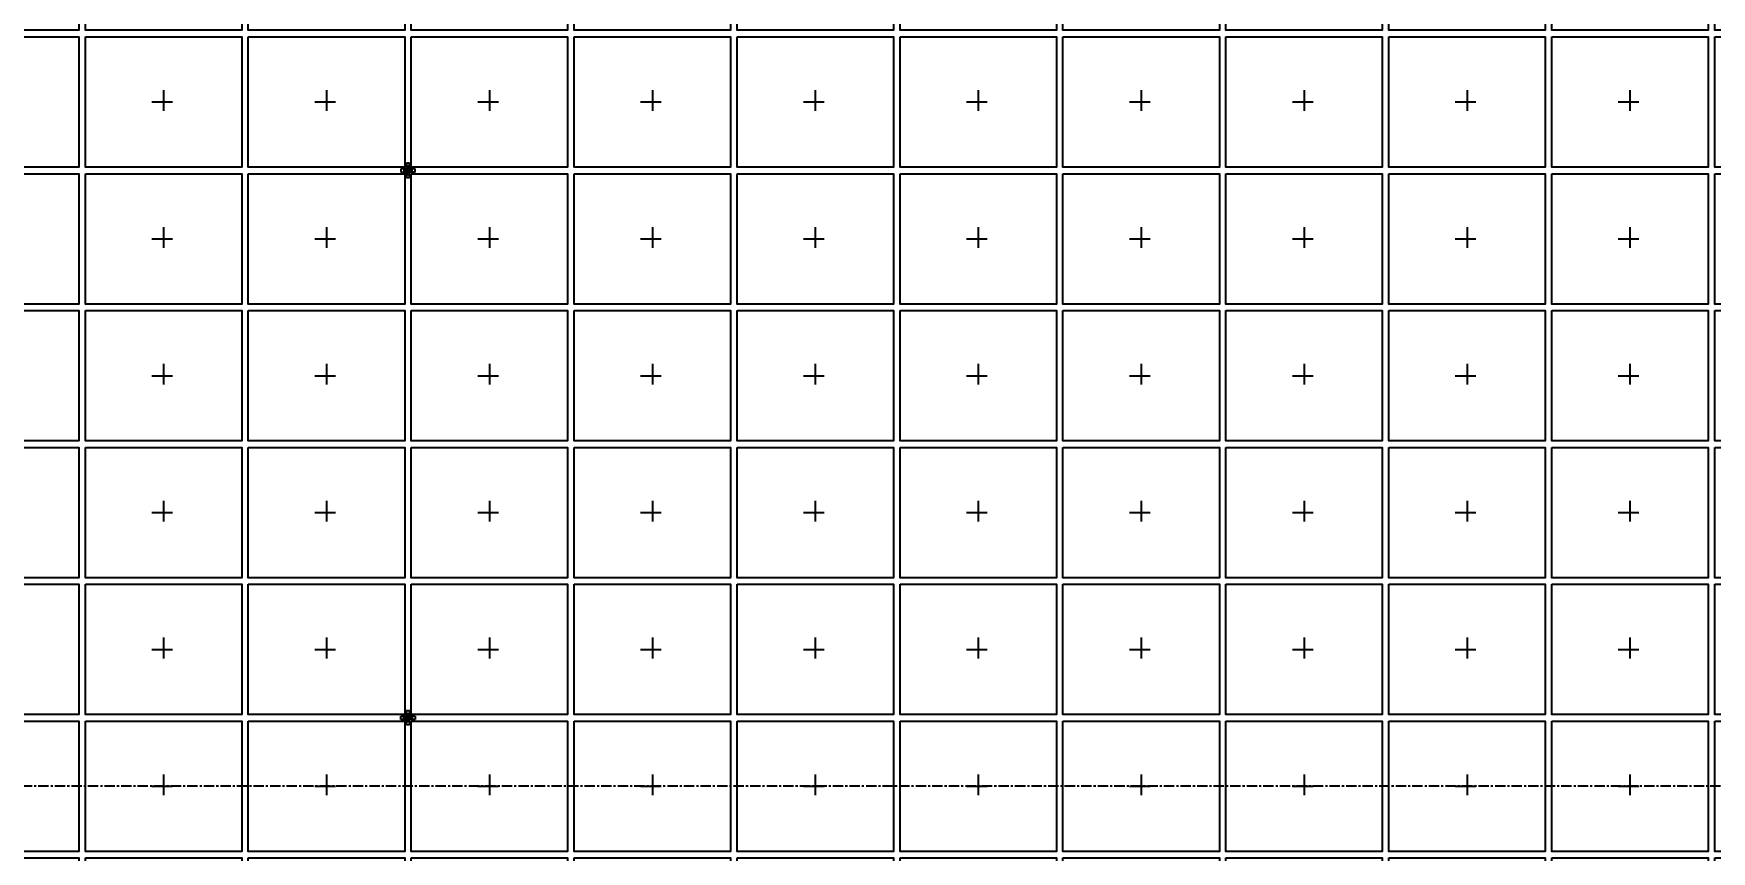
# Model space of a CAD drawing. Extents: x 98 to 785, y 191 to 514.
# Drawn here: x 478.8 to 607.5, y 342.3 to 405 of the extents above; entities that cross this region are included whole.
import ezdxf

# ---------------------------------------------------------------- set-up
doc = ezdxf.new("R2010")
doc.units = 0
doc.header["$LTSCALE"] = 12.7
doc.header["$MEASUREMENT"] = 0
doc.header["$PDMODE"] = 2
doc.linetypes.add('CENTER', pattern=[2, 1.25, -0.25, 0.25, -0.25])
doc.linetypes.add('HIDDEN', pattern=[0.375, 0.25, -0.125])
doc.layers.get('0').update_dxf_attribs({"linetype": 'CONTINUOUS'})
doc.layers.get('DEFPOINTS').update_dxf_attribs({"linetype": 'CONTINUOUS'})
for name, color, linetype in [('SH-01_CENTER', 2, 'CENTER'), ('SH-01_DIM', 4, 'CONTINUOUS'), ('SH-01_HATCH', 10, 'CONTINUOUS'), ('SH-01_HIDDEN', 6, 'HIDDEN'), ('SH-01_MISC', 5, 'CONTINUOUS'), ('SH-01_OBJECT', 7, 'CONTINUOUS')]:
    doc.layers.add(name, color=color, linetype=linetype)
doc.styles.get("Standard").update_dxf_attribs({"font": 'simplex.shx', "width": 0.82})
doc.dimstyles.get("Standard").update_dxf_attribs({"dimtxt": 0.18, "dimasz": 0.18, "dimexe": 0.18, "dimexo": 0.0625, "dimgap": 0.09, "dimtad": 0, "dimtih": 1, "dimtoh": 1, "dimdec": 4, "dimzin": 0, "dimdsep": 46, "dimtxsty": 'STANDARD', "dimcen": 0.09, "dimadec": 0, "dimazin": 0, "dimtfac": 1, "dimtdec": 4, "dimtofl": 0, "dimtmove": 0, "dimatfit": 3, "dimfxl": 1, "dimtolj": 1, "dimtzin": 0, "dimarcsym": 0})

# ---------------------------------------------------------------- blocks, each defined once
blk = doc.blocks.new('*D47')
at = {"layer": 'DEFPOINTS', "color": 0, "ltscale": 0.05, "transparency": 16777216}
for p in [(722.52, 462.63), (729.13, 439.72), (445.03, 347.26)]:
    blk.add_point(p, dxfattribs=at)
at = {"layer": 'SH-01_DIM', "ltscale": 0.05, "transparency": 16777216}
for p, q in [((722.52, 456.28), (722.52, 462.63)), ((729.13, 449.93), (722.52, 456.28)), ((729.13, 442.26), (729.13, 449.93))]:
    blk.add_line(p, q, dxfattribs=at)
at = {"layer": 'SH-01_DIM', "ltscale": 0.05, "transparency": 16777216, "insert": (722.52, 467.61), "char_height": 1.524, "attachment_point": 5, "rotation": 90}
blk.add_mtext('\\A1; 142.0500', dxfattribs=at)
blk = doc.blocks.new('_Open30')
at = {"color": 0, "lineweight": -2}
for p, q in [((-1, 0.268), (0, 0)), ((0, 0), (-1, -0.268)), ((0, 0), (-1, 0))]:
    blk.add_line(p, q, dxfattribs=at)
blk = doc.blocks.new('*D49')
at = {"layer": 'DEFPOINTS', "color": 0, "ltscale": 0.05, "transparency": 16777216}
for p in [(740.53, 439.72), (756.85, 438.18), (445.03, 347.26)]:
    blk.add_point(p, dxfattribs=at)
at = {"layer": 'SH-01_DIM', "ltscale": 0.05, "transparency": 16777216}
for p, q in [((743.07, 439.72), (746.88, 439.72)), ((746.88, 439.72), (750.5, 438.18)), ((750.5, 438.18), (756.85, 438.18))]:
    blk.add_line(p, q, dxfattribs=at)
at = {"layer": 'SH-01_DIM', "ltscale": 0.05, "transparency": 16777216, "insert": (761.36, 438.18), "char_height": 1.524, "attachment_point": 5}
blk.add_mtext('\\A1; 46.2300', dxfattribs=at)
blk = doc.blocks.new('*D50')
at = {"layer": 'DEFPOINTS', "color": 0, "ltscale": 0.05, "transparency": 16777216}
for p in [(750.87, 461.76), (740.53, 439.72), (445.03, 347.26)]:
    blk.add_point(p, dxfattribs=at)
at = {"layer": 'SH-01_DIM', "ltscale": 0.05, "transparency": 16777216}
for p, q in [((750.87, 455.41), (750.87, 461.76)), ((740.53, 449.06), (750.87, 455.41)), ((740.53, 442.26), (740.53, 449.06))]:
    blk.add_line(p, q, dxfattribs=at)
at = {"layer": 'SH-01_DIM', "ltscale": 0.05, "transparency": 16777216, "insert": (750.87, 466.74), "char_height": 1.524, "attachment_point": 5, "rotation": 90}
blk.add_mtext('\\A1; 147.7500', dxfattribs=at)
blk = doc.blocks.new('*D19')
at = {"layer": 'DEFPOINTS', "color": 0, "ltscale": 0.05, "transparency": 16777216}
for p in [(762.05, 461.76), (745.03, 441.26), (445.03, 347.26)]:
    blk.add_point(p, dxfattribs=at)
at = {"layer": 'SH-01_DIM', "ltscale": 0.05, "transparency": 16777216}
for p, q in [((762.05, 455.41), (762.05, 461.76)), ((745.03, 449.06), (762.05, 455.41)), ((745.03, 443.8), (745.03, 449.06))]:
    blk.add_line(p, q, dxfattribs=at)
at = {"layer": 'SH-01_DIM', "ltscale": 0.05, "transparency": 16777216, "insert": (762.05, 472.22), "char_height": 1.524, "attachment_point": 5, "rotation": 90}
blk.add_mtext('\\A1; 150.0000+/-0.0760', dxfattribs=at)
blk = doc.blocks.new('A$C548803C5')
at = {"layer": 'SH-01_CENTER', "ltscale": 0.05}
for p, q in [((1, 1.451), (1, 0.549)), ((0.549, 1), (1.451, 1))]:
    blk.add_line(p, q, dxfattribs=at)
at = {"layer": 'SH-01_MISC', "ltscale": 0.05}
blk.add_lwpolyline([(-2, 3.5), (4, 3.5), (4, -1.5), (-2, -1.5)], close=True, dxfattribs=at)
blk = doc.blocks.new('A$C1C491FD5')
at = {"layer": 'SH-01_HATCH', "ltscale": 0.05}
h = blk.add_hatch(dxfattribs=at)
h.set_pattern_fill('ANSI31', color=10, scale=0.25)
h.set_pattern_definition([(45, (-0.27461, 0.535512), (-0.0220971, 0.0220971), [])])
h.paths.add_polyline_path([(-0.534, 1.186), (-0.654, 1.186), (-0.654, 1.086), (-0.754, 1.086), (-0.754, 0.966), (-0.654, 0.966), (-0.654, 0.866), (-0.534, 0.866), (-0.534, 0.966), (-0.434, 0.966), (-0.434, 1.086), (-0.534, 1.086)])
at = {"layer": 'SH-01_HIDDEN'}
for p, q in [((-0.654, 1.301), (-0.654, 1.186)), ((-0.534, 1.301), (-0.654, 1.301)), ((-0.534, 1.186), (-0.534, 1.301)), ((-0.869, 0.966), (-0.754, 0.966)), ((-0.654, 0.866), (-0.654, 0.751)), ((-0.654, 0.751), (-0.534, 0.751)), ((-0.534, 0.751), (-0.534, 0.866)), ((-0.319, 1.086), (-0.434, 1.086)), ((-0.434, 0.966), (-0.319, 0.966)), ((-0.319, 0.966), (-0.319, 1.086))]:
    blk.add_line(p, q, dxfattribs=at)
at = {"layer": 'SH-01_HIDDEN', "ltscale": 0.05}
for q in [(-0.754, 1.086), (-0.869, 0.966)]:
    blk.add_line((-0.869, 1.086), q, dxfattribs=at)
at = {"layer": 'SH-01_OBJECT'}
for p, q in [((-0.754, 1.086), (-0.654, 1.086)), ((-0.754, 1.086), (-0.754, 0.966)), ((-0.754, 0.966), (-0.654, 0.966)), ((-0.534, 1.186), (-0.654, 1.186)), ((-0.654, 0.866), (-0.654, 0.966)), ((-0.654, 0.866), (-0.534, 0.866)), ((-0.534, 1.186), (-0.534, 1.086)), ((-0.434, 1.086), (-0.534, 1.086)), ((-0.534, 1.086), (-0.534, 1.086)), ((-0.434, 0.966), (-0.534, 0.966)), ((-0.534, 0.866), (-0.534, 0.966)), ((-0.434, 0.966), (-0.434, 1.086))]:
    blk.add_line(p, q, dxfattribs=at)
at = {"layer": 'SH-01_OBJECT', "ltscale": 0.05}
blk.add_line((-0.654, 1.186), (-0.654, 1.086), dxfattribs=at)
blk = doc.blocks.new('A$C1bd9a56c')
at = {"layer": 'SH-01_OBJECT', "ltscale": 0.05, "xscale": 2, "yscale": 2, "zscale": 2}
blk.add_blockref('A$C1C491FD5', (0.94, -2.3), dxfattribs=at)

msp = doc.modelspace()

# ---------------------------------------------------------------- linework, layer by layer
at = {"layer": 'SH-01_CENTER', "ltscale": 0.05}
msp.add_line((746.66662, 347.26424), (143.39964, 347.26424), dxfattribs=at)

# ---------------------------------------------------------------- block references
at = {"layer": 'SH-01_HIDDEN', "ltscale": 0.05, "rotation": 180}
msp.add_blockref('A$C1bd9a56c', (507.28313, 394.26424), dxfattribs=at)
at = {"layer": 'SH-01_HIDDEN', "ltscale": 0.05, "xscale": -1}
msp.add_blockref('A$C1bd9a56c', (507.28313, 352.76424), dxfattribs=at)
at = {"layer": 'SH-01_MISC', "ltscale": 0.05, "xscale": 2, "yscale": 2, "zscale": 2, "row_count": 15, "column_count": 46, "row_spacing": 10.5, "column_spacing": 12.5}
msp.add_blockref('A$C548803C5', (161.78313, 271.76424), dxfattribs=at)

# ---------------------------------------------------------------- dimensions: what is measured, and where the dimension line sits
at = {"layer": 'SH-01_DIM', "ltscale": 0.05}
dim = msp.add_ordinate_dim(feature_location=(745.03313, 441.26424), offset=(17.01634, 20.49165), dtype=1, origin=(445.03313, 347.26424), text='<>+/-0.0760', dimstyle='STANDARD', override={"dimscale": 25.4, "dimtxt": 0.06, "dimasz": 0.125, "dimexe": 0.1, "dimexo": 0.1, "dimgap": 0.01, "dimtih": 0, "dimtoh": 0, "dimlfac": 0.5, "dimzin": 1, "dimpost": ' <>\\X', "dimblk": 'Open30', "dimcen": -0.09, "dimclrd": 256, "dimclre": 256, "dimclrt": 256, "dimazin": 1, "dimtp": 0.03, "dimtm": 0.03, "dimtofl": 1, "dimldrblk": 'Open30', "dimlwd": -1, "dimlwe": -1}, dxfattribs=at)
dim.commit()
dim.dimension.update_dxf_attribs({"geometry": '*D19', "text_midpoint": (762.04947, 472.21561)})
for feature_location, offset, dtype, picture, middle in [((729.13313, 439.72424), (-6.61044, 22.9051), 1, '*D47', (722.52269, 467.61427)), ((740.53313, 439.72424), (10.33773, 22.03165), 1, '*D50', (750.87085, 466.74082)), ((740.53313, 439.72424), (16.31919, -1.54339), 0, '*D49', (761.36118, 438.18084))]:
    dim = msp.add_ordinate_dim(feature_location=feature_location, offset=offset, dtype=dtype, origin=(445.03313, 347.26424), dimstyle='STANDARD', override={"dimscale": 25.4, "dimtxt": 0.06, "dimasz": 0.125, "dimexe": 0.1, "dimexo": 0.1, "dimgap": 0.01, "dimtih": 0, "dimtoh": 0, "dimlfac": 0.5, "dimzin": 1, "dimpost": ' <>\\X', "dimblk": 'Open30', "dimcen": -0.09, "dimclrd": 256, "dimclre": 256, "dimclrt": 256, "dimazin": 1, "dimtp": 0.03, "dimtm": 0.03, "dimtofl": 1, "dimldrblk": 'Open30', "dimlwd": -1, "dimlwe": -1}, dxfattribs=at)
    dim.commit()
    dim.dimension.update_dxf_attribs({"geometry": picture, "text_midpoint": middle})

doc.saveas('drawing.dxf')
